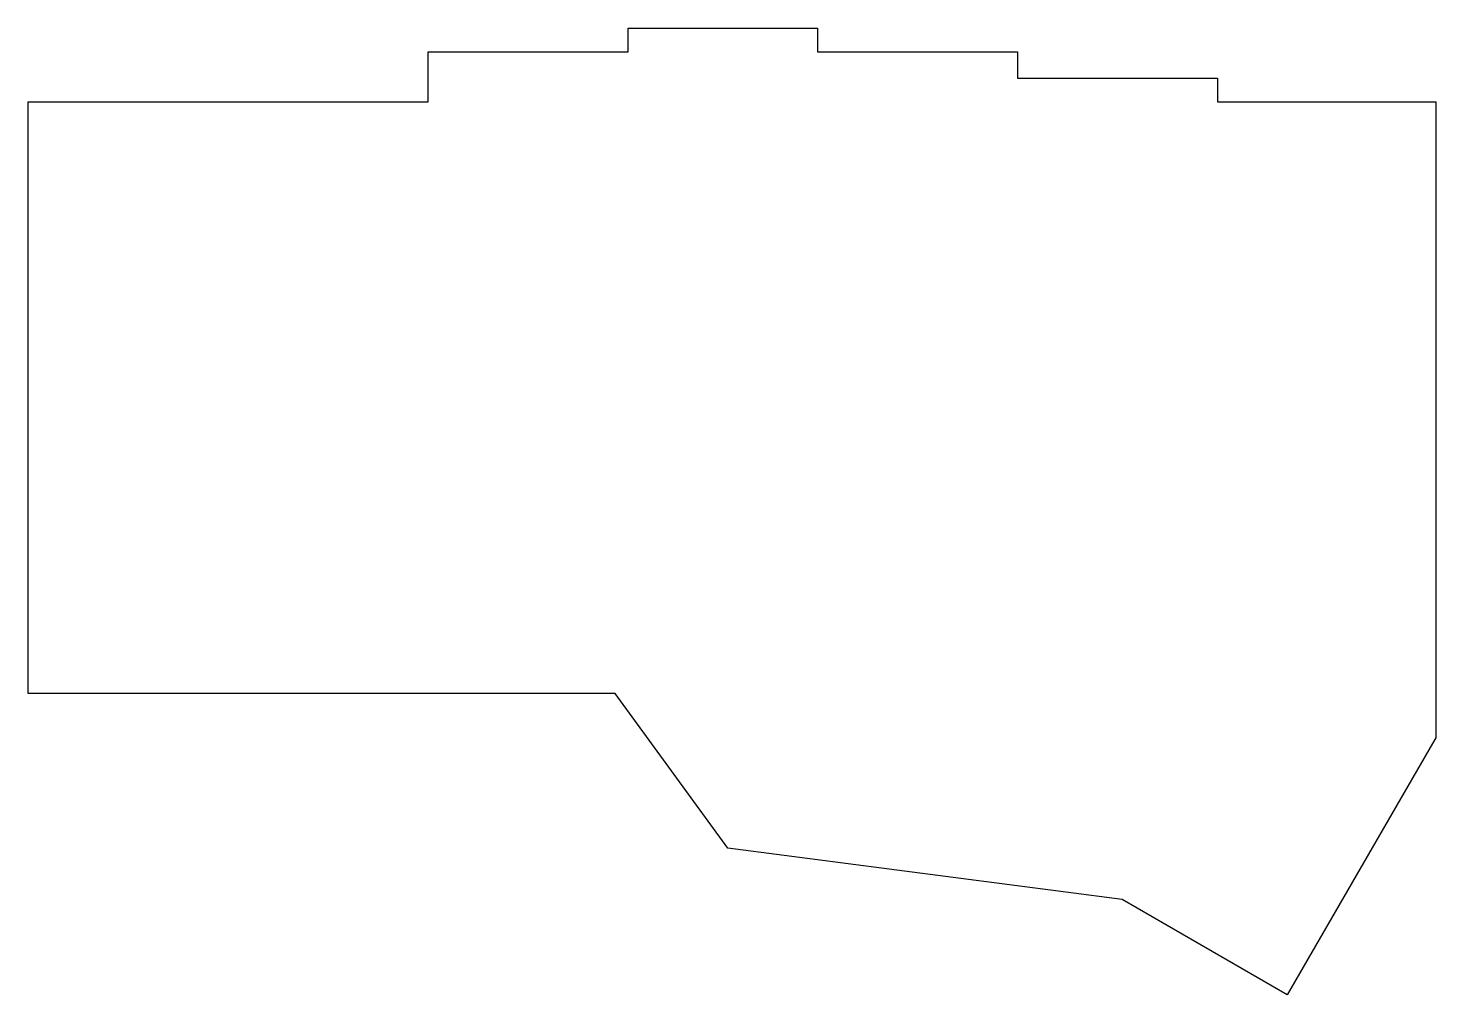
# Model space of a CAD drawing. Header units: millimetres. Extents: x 91 to 225, y -138 to -46.
import ezdxf

# ---------------------------------------------------------------- set-up
doc = ezdxf.new("R2010")
doc.units = ezdxf.units.MM

msp = doc.modelspace()

# ---------------------------------------------------------------- linework, layer by layer
for p, q in [((148.08, -48.24), (148.08, -45.99)), ((148.08, -45.99), (166.08, -45.99)), ((166.08, -45.99), (166.08, -48.24)), ((129.08, -52.99), (129.08, -48.24)), ((129.08, -48.24), (148.08, -48.24)), ((166.08, -48.24), (185.08, -48.24)), ((185.08, -48.24), (185.08, -50.74)), ((185.08, -50.74), (204.08, -50.74)), ((204.08, -50.74), (204.08, -52.99)), ((91.08, -109.24), (91.08, -52.99)), ((91.08, -52.99), (129.08, -52.99)), ((204.08, -52.99), (224.83, -52.99)), ((224.83, -52.99), (224.83, -113.45)), ((146.84, -109.24), (91.08, -109.24)), ((157.56, -123.95), (146.84, -109.24)), ((224.83, -113.45), (224.52, -114)), ((224.52, -114), (210.72, -137.89)), ((195.04, -128.83), (157.56, -123.95)), ((210.72, -137.89), (195.04, -128.83))]:
    msp.add_line(p, q)

doc.saveas('drawing.dxf')
